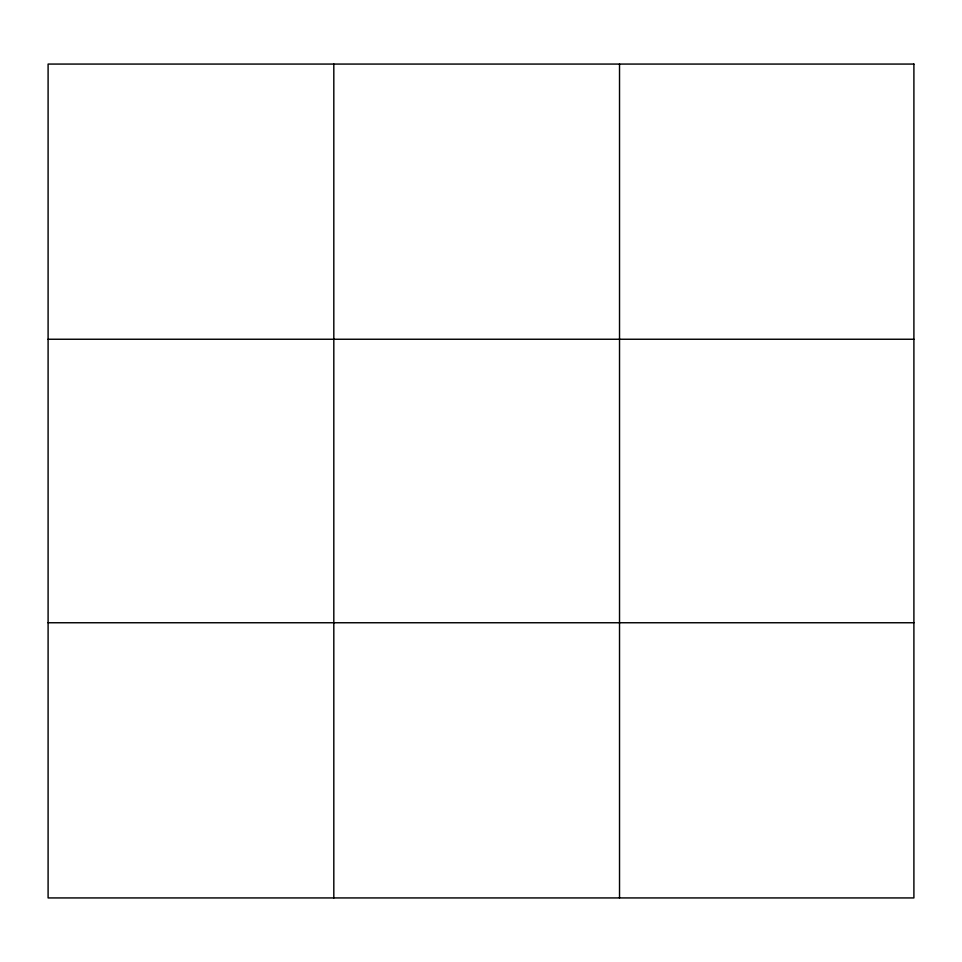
<?xml version="1.0" encoding="UTF-8"?>
<svg xmlns="http://www.w3.org/2000/svg" width="962" height="962" viewBox="0 0 962 962"><rect width="100%" height="100%" fill="white"/><g stroke="black" fill="none" stroke-linecap="round" stroke-linejoin="round"><path stroke-width="1.44" d="M333.814 897.931L333.814 64.069M619.528 897.931L619.528 64.069M48.1 339.249L913.9 339.249M48.1 622.751L913.9 622.751M913.9 64.069L913.9 897.931L48.1 897.931L48.1 64.069L913.9 64.069"/></g></svg>
